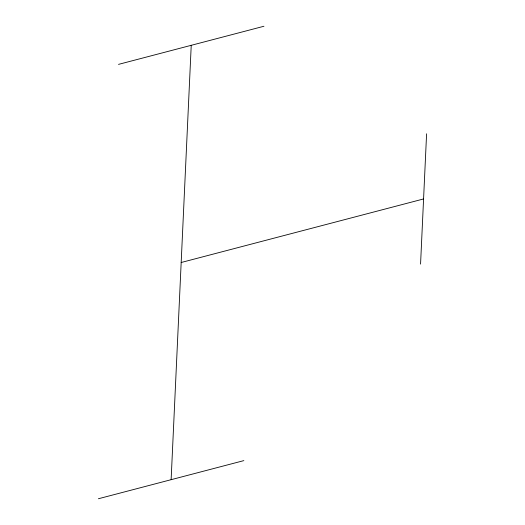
<?xml version="1.0" encoding="UTF-8"?>
<svg xmlns="http://www.w3.org/2000/svg" width="525" height="525" viewBox="0 0 525 525"><rect width="100%" height="100%" fill="white"/><g stroke="black" fill="none" stroke-linecap="round" stroke-linejoin="round"><path stroke-width="0.79" d="M171.124 479.686L191.231 45.314M420.564 264.108L426.595 133.796M118.512 64.378L263.95 26.25M181.177 262.5L423.577 198.949M98.405 498.75L243.843 460.622"/></g></svg>
